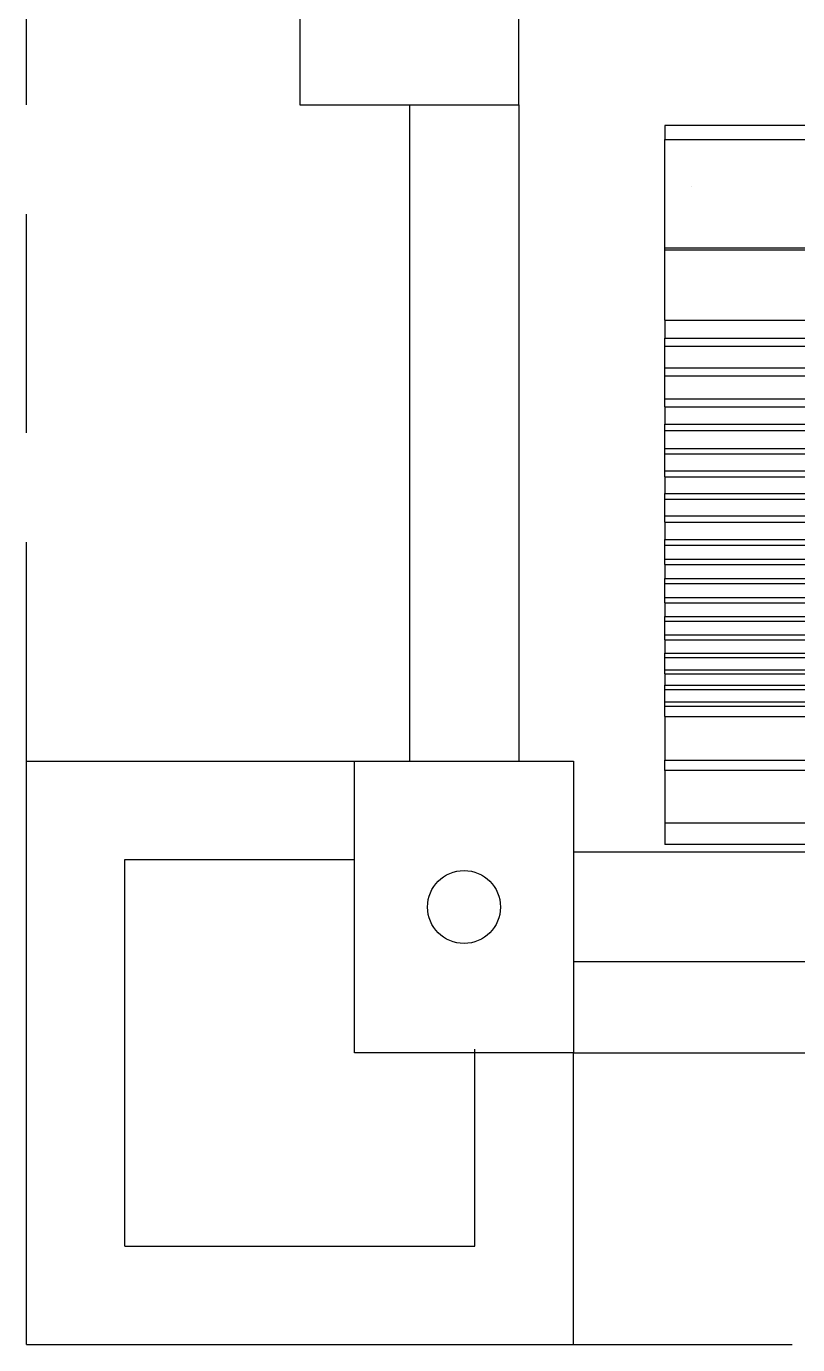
# Model space of a CAD drawing. Header units: inches. Extents: x -86408137 to 595769, y 1041006 to 3160331.
# Drawn here: x 395698 to 396755, y 1064969 to 1066777 of the extents above; entities that cross this region are included whole.
import ezdxf

# ---------------------------------------------------------------- set-up
doc = ezdxf.new("R2010")
doc.units = ezdxf.units.IN
doc.header["$MEASUREMENT"] = 0
doc.linetypes.add('HIDDEN', pattern=[0.375, 0.25, -0.125])
doc.layers.add('COLUMN', color=8, linetype='Continuous', lineweight=30)
for name, color, linetype in [('DOWNPIPE', 8, 'Continuous'), ('Edges', 7, 'Continuous'), ('LW', 2, 'Continuous'), ('WALL', 1, 'Continuous'), ('WIN', 9, 'Continuous')]:
    doc.layers.add(name, color=color, linetype=linetype)

# ---------------------------------------------------------------- blocks, each defined once
blk = doc.blocks.new('air con')
at = {"layer": 'Edges'}
for p, q in [((71.402, 41.898), (152.402, 41.898)), ((152.402, 41.095), (152.402, 41.898)), ((71.402, 41.095), (152.402, 41.095)), ((152.402, 39.122), (152.402, 41.095)), ((71.402, 39.122), (152.402, 39.122)), ((152.402, 39.122), (152.402, 38.724)), ((152.402, 38.724), (71.402, 38.724)), ((152.402, 37.092), (152.402, 38.724)), ((152.402, 37.092), (71.402, 37.092)), ((152.402, 36.701), (71.402, 36.701)), ((152.402, 37.092), (152.402, 36.701)), ((152.402, 36.701), (152.402, 36.542)), ((152.402, 36.542), (71.402, 36.542)), ((152.402, 36.542), (152.402, 36.078)), ((152.402, 36.078), (71.402, 36.078)), ((152.402, 35.914), (71.402, 35.914)), ((152.402, 36.078), (152.402, 35.914)), ((152.402, 35.493), (152.402, 35.914)), ((152.402, 35.493), (71.402, 35.493)), ((152.402, 35.34), (71.402, 35.34)), ((152.402, 35.493), (152.402, 35.34)), ((152.402, 35.34), (152.402, 34.877)), ((152.402, 34.877), (71.402, 34.877)), ((152.402, 34.709), (71.402, 34.709)), ((152.402, 34.877), (152.402, 34.709)), ((152.402, 34.207), (152.402, 34.709)), ((152.402, 34.207), (71.402, 34.207)), ((152.402, 34.207), (152.402, 34.022)), ((152.402, 34.022), (71.402, 34.022)), ((152.402, 34.022), (152.402, 33.51)), ((152.402, 33.51), (71.402, 33.51)), ((152.402, 33.335), (71.402, 33.335)), ((152.402, 33.51), (152.402, 33.335)), ((152.402, 32.826), (152.402, 33.335)), ((152.402, 32.826), (71.402, 32.826)), ((152.402, 32.826), (152.402, 32.625)), ((152.402, 32.625), (71.402, 32.625)), ((152.402, 32.625), (152.402, 32.098)), ((152.402, 32.098), (71.402, 32.098)), ((152.402, 31.911), (71.402, 31.911)), ((152.402, 32.098), (152.402, 31.911)), ((152.402, 31.378), (152.402, 31.911)), ((152.402, 31.378), (71.402, 31.378)), ((152.402, 31.189), (71.402, 31.189)), ((152.402, 31.378), (152.402, 31.189)), ((152.402, 31.189), (152.402, 30.654)), ((152.402, 30.654), (71.402, 30.654)), ((152.402, 30.439), (71.402, 30.439)), ((152.402, 30.654), (152.402, 30.439)), ((152.402, 29.791), (152.402, 30.439)), ((152.402, 29.791), (71.402, 29.791)), ((152.402, 29.791), (152.402, 29.562)), ((152.402, 29.562), (71.402, 29.562)), ((152.402, 29.562), (152.402, 28.935)), ((152.402, 28.935), (71.402, 28.935)), ((152.402, 28.714), (71.402, 28.714)), ((152.402, 28.935), (152.402, 28.714)), ((152.402, 28.092), (152.402, 28.714)), ((152.402, 28.092), (71.402, 28.092)), ((152.402, 27.871), (71.402, 27.871)), ((152.402, 28.092), (152.402, 27.871)), ((152.402, 27.871), (152.402, 27.226)), ((152.402, 27.226), (71.402, 27.226)), ((152.402, 27.226), (152.402, 27.024)), ((152.402, 27.024), (71.402, 27.024)), ((152.402, 27.024), (152.402, 26.349)), ((152.402, 26.349), (71.402, 26.349)), ((152.402, 26.349), (152.402, 26.117)), ((152.402, 26.117), (71.402, 26.117)), ((152.402, 25.469), (152.402, 26.117)), ((152.402, 25.469), (71.402, 25.469)), ((152.402, 25.469), (152.402, 25.162)), ((152.402, 25.162), (71.402, 25.162)), ((152.402, 25.162), (152.402, 24.304)), ((152.402, 24.304), (71.402, 24.304)), ((152.402, 24.304), (152.402, 24.002)), ((152.402, 24.002), (71.402, 24.002)), ((152.402, 24.002), (152.402, 23.184)), ((152.402, 23.184), (71.402, 23.184)), ((152.402, 22.883), (71.402, 22.883)), ((152.402, 23.184), (152.402, 22.883)), ((152.402, 22.213), (152.402, 22.883)), ((152.402, 22.213), (71.402, 22.213)), ((152.402, 22.213), (152.402, 19.568)), ((152.402, 19.568), (71.402, 19.568)), ((152.402, 19.493), (71.402, 19.493)), ((152.402, 19.568), (152.402, 19.493)), ((152.402, 19.493), (152.402, 15.42)), ((151.402, 17.184), (151.402, 17.175)), ((152.402, 15.42), (146.468, 15.42)), ((152.402, 14.898), (152.402, 15.42)), ((71.402, 14.898), (152.402, 14.898))]:
    blk.add_line(p, q, dxfattribs=at)
blk = doc.blocks.new('1.5HP AIR CONDITION')
at = {"xscale": 36.51607049631966, "yscale": 36.51607049631966, "zscale": 36.51607049631966}
blk.add_blockref('air con', (-4086.2, -544), dxfattribs=at)

msp = doc.modelspace()

# ---------------------------------------------------------------- linework, layer by layer
at = {"layer": 'COLUMN'}
msp.add_lwpolyline([(396147.7, 1065769.1), (396447.7, 1065769.1), (396447.7, 1065369.1), (396147.7, 1065369.1)], close=True, dxfattribs=at)
at = {"layer": 'DOWNPIPE'}
msp.add_circle((396297.7, 1065569.1), 50, dxfattribs=at)
at = {"layer": 'LW', "linetype": 'HIDDEN', "ltscale": 1200}
for p, q in [((395697.7, 1065769.1), (395697.7, 1072369.1)), ((396447.7, 1064969.1), (399247.7, 1064969.1))]:
    msp.add_line(p, q, dxfattribs=at)
at = {"layer": 'WALL'}
for p, q in [((396222.7, 1066669.1), (396222.7, 1065769.1)), ((396372.7, 1066669.1), (396372.7, 1065769.1)), ((395697.7, 1065769.1), (396222.7, 1065769.1)), ((395697.7, 1064969.1), (395697.7, 1065769.1)), ((397022.7, 1065644.1), (396447.7, 1065644.1)), ((395832.7, 1065634.1), (396147.7, 1065634.1)), ((395832.7, 1065104.1), (395832.7, 1065634.1)), ((396872.7, 1065494.1), (396447.7, 1065494.1)), ((396312.7, 1065104.1), (396312.7, 1065374.1)), ((396447.7, 1064969.1), (396447.7, 1065369.1)), ((395832.7, 1065104.1), (396312.7, 1065104.1)), ((395697.7, 1064969.1), (396447.7, 1064969.1))]:
    msp.add_line(p, q, dxfattribs=at)
msp.add_lwpolyline([(396372.7, 1066669.1), (396372.7, 1066819.1), (396072.7, 1066819.1), (396072.7, 1066669.1)], close=True, dxfattribs=at)
at = {"layer": 'WIN'}
msp.add_line((396447.7, 1065369.1), (399247.7, 1065369.1), dxfattribs=at)

# ---------------------------------------------------------------- block references
at = {"rotation": 180}
msp.add_blockref('1.5HP AIR CONDITION', (398051.8, 1066640.7), dxfattribs=at)

doc.saveas('drawing.dxf')
